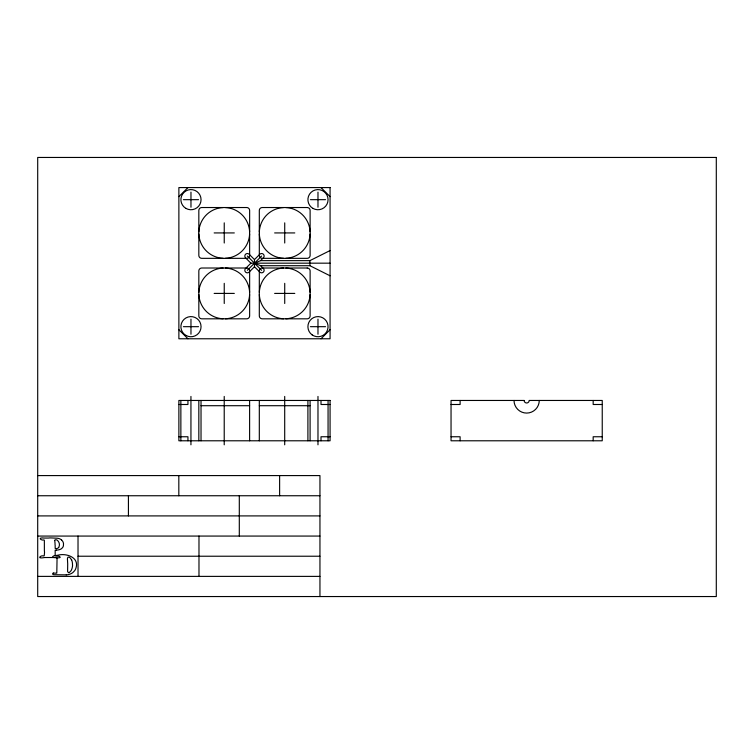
<?xml version="1.0" encoding="UTF-8"?>
<svg xmlns="http://www.w3.org/2000/svg" width="754" height="754" viewBox="0 0 754 754"><rect width="100%" height="100%" fill="white"/><g stroke="black" fill="none" stroke-linecap="round" stroke-linejoin="round"><path stroke-width="1.13" d="M330.073 250.554L309.913 260.63L260.611 260.63L254.475 263.174L260.611 265.71L263.41 268.547A2.516 2.516 0 0 1 263.382 272.081A2.516 2.516 0 0 1 259.847 272.109L254.475 266.765L254.475 259.583L249.64 254.758L249.64 210.451A2.922 2.922 0 0 0 246.718 207.529L201.752 207.529A2.922 2.922 0 0 0 198.83 210.451L198.83 255.408A2.922 2.922 0 0 0 201.752 258.339L246.718 258.339A2.922 2.922 0 0 0 249.64 255.408L249.64 254.805M260.611 260.63L263.41 257.802A2.516 2.516 0 0 0 263.382 254.268A2.516 2.516 0 0 0 259.847 254.239L254.475 259.583M330.073 263.174L250.912 263.174L245.54 268.547A2.516 2.516 0 0 0 245.568 272.081A2.516 2.516 0 0 0 249.103 272.109L254.475 266.765M178.877 196.643L187.944 187.576M247.35 270.3L261.6 256.049M321.006 338.772L330.073 329.705M66.258 574.868L54.571 574.718A4.373 4.373 0 0 1 53.364 574.605L52.535 574.011L52.95 573.153A1.084 1.084 0 0 0 53.317 573.068M183.41 199.669L198.528 199.669M310.422 199.669L325.539 199.669M214.155 232.929L234.315 232.929M274.635 232.929L294.795 232.929M260.611 265.71L309.913 265.71L330.073 275.794M214.155 293.41L234.315 293.41M274.635 293.41L294.795 293.41M183.41 326.68L198.528 326.68M310.422 326.68L325.539 326.68M178.877 404.493L187.944 404.493L187.944 400.459M330.073 404.493L321.006 404.493L321.006 400.459M451.043 404.493L460.11 404.493L460.11 400.459M602.239 404.493L593.172 404.493L593.172 400.459M201.026 405.709L249.612 405.709M259.31 405.709L310.092 405.709M178.877 436.755L187.944 436.755L187.944 440.788M330.073 436.755L321.006 436.755L321.006 440.788M451.043 436.755L460.11 436.755L460.11 440.788M602.239 436.755L593.172 436.755L593.172 440.788M37.7 475.586L319.95 475.586L319.95 596.546M37.7 495.746L319.95 495.746M37.7 515.906L319.95 515.906M37.7 536.066L319.95 536.066M56.305 550.128L55.174 550.128L55.174 555.378L56.446 556.094A9.378 9.378 0 0 1 57.247 556.141L57.775 556.188A9.378 9.378 0 0 0 58.576 556.235A11.593 11.593 0 0 0 59.057 556.32L59.255 556.348A7.229 7.229 0 0 1 59.575 556.405C62.422 558.591 55.146 557.668 54.175 557.508M78.02 556.226L319.95 556.226M37.7 576.386L319.95 576.386M53.515 573.012L53.543 573.012A8.464 8.464 0 0 1 54.929 573.172L56.267 573.153A1.169 1.169 0 0 0 56.804 573.078L57.059 558.28L55.956 557.394A6.258 6.258 0 0 0 54.646 557.517L44.806 557.526A11.63 11.63 0 0 0 44.307 557.583L42.818 557.8A18.237 18.237 0 0 1 40.923 557.932C37.606 557.903 41.819 554.963 43.242 555.952A3.167 3.167 0 0 0 44.222 555.811L44.524 552.682A13.393 13.393 0 0 0 44.448 551.41L44.411 551.033A7.229 7.229 0 0 1 44.382 550.637L44.354 540.382A1.225 1.225 0 0 0 43.986 539.939C41.696 540.759 37.879 538.064 41.932 537.922A15.08 15.08 0 0 1 43.817 538.054L48.35 538.064A15.08 15.08 0 0 1 50.235 537.922L50.546 537.922A5.844 5.844 0 0 1 50.857 537.922L56.87 538.205A7.757 7.757 0 0 1 61.536 539.93M249.64 254.758L249.103 254.239A2.516 2.516 0 0 0 245.568 254.268A2.516 2.516 0 0 0 245.54 257.802L250.884 263.174M321.006 187.576L330.073 196.643M247.35 256.049L261.6 270.3M178.877 329.705L187.944 338.772M61.555 539.902L62.582 541.155A5.834 5.834 0 0 1 63.515 543.775L63.411 545.755A4.797 4.797 0 0 1 62.497 547.696L61.272 548.855A9.689 9.689 0 0 1 56.305 550.09M71.545 559.807L69.943 557.658A3.082 3.082 0 0 0 68.708 557.159L67.869 557.215L67.426 558.676A19.114 19.114 0 0 0 67.464 559.713L67.54 560.957A21.423 21.423 0 0 1 67.577 562.079A19.774 19.774 0 0 1 67.7 564.115L67.596 571.532L68.52 572.72A2.469 2.469 0 0 0 69.396 572.475L71.074 570.674A9.821 9.821 0 0 0 71.536 569.741A12.139 12.139 0 0 0 72.563 565.066M54.75 540.552L54.816 541.221A8.662 8.662 0 0 1 54.891 542.173A9.84 9.84 0 0 1 55.033 543.766L55.033 544.039A7.37 7.37 0 0 0 55.165 545.444L55.174 548.422A3.478 3.478 0 0 0 56.154 548.563L56.305 548.563A3.073 3.073 0 0 0 58.727 547.442M328.065 400.459L328.065 440.788M317.981 192.11L317.981 207.227M317.981 319.121L317.981 334.239M317.981 396.434L317.981 444.813M310.092 400.459L310.092 440.788M309.913 260.63L309.913 265.71M307.905 400.459L307.905 440.788M284.72 222.854L284.72 243.014M284.72 283.334L284.72 303.494M284.701 396.434L284.701 444.813M279.621 475.586L279.621 495.746M259.31 400.459L259.31 440.788M249.612 400.459L249.612 440.788M239.301 495.746L239.301 536.066M224.24 222.854L224.24 243.014M224.24 283.334L224.24 303.494M224.221 396.434L224.221 444.813M201.026 400.459L201.026 440.788M198.981 536.066L198.981 576.386M198.83 400.459L198.83 440.788M190.969 192.11L190.969 207.227M190.969 319.121L190.969 334.239M190.941 396.434L190.941 444.813M180.866 400.459L180.866 440.788M178.821 475.586L178.821 495.746M128.425 495.746L128.425 515.906M78.02 536.066L78.02 576.386M66.258 574.878A11.772 11.772 0 0 0 72.827 572.597L74.655 570.684A8.709 8.709 0 0 0 76.013 567.885C79.415 557.131 65.871 552.842 57.634 555.264A5.08 5.08 0 0 0 57.097 555.34L54.948 555.679A14.703 14.703 0 0 0 53.798 555.886L52.686 556.575L52.808 557.394A1.385 1.385 0 0 0 53.374 557.545M71.621 559.779A13.025 13.025 0 0 1 72.488 565.057M58.699 547.413A5.495 5.495 0 0 0 58.397 541.495L57.408 540.307A2.696 2.696 0 0 0 56.154 539.789L55.739 539.76A1.583 1.583 0 0 0 55.061 539.892A1.188 1.188 0 0 0 54.665 540.448M310.092 294.55A25.4 25.4 0 0 1 285.851 318.791M283.579 318.791A25.4 25.4 0 0 1 259.338 294.55M259.338 292.279A25.4 25.4 0 0 1 283.579 268.038M285.851 268.038A25.4 25.4 0 0 1 310.092 292.279M249.612 234.06A25.4 25.4 0 0 1 225.371 258.311M223.099 258.311A25.4 25.4 0 0 1 198.858 234.07M198.858 231.798A25.4 25.4 0 0 1 223.099 207.557M225.371 207.557A25.4 25.4 0 0 1 249.612 231.798M249.612 294.55A25.4 25.4 0 0 1 225.371 318.791M223.099 318.791A25.4 25.4 0 0 1 198.858 294.55M198.858 292.279A25.4 25.4 0 0 1 223.099 268.038M225.371 268.038A25.4 25.4 0 0 1 249.612 292.279M539.261 400.459A12.62 12.62 0 0 1 526.641 413.079A12.62 12.62 0 0 1 514.021 400.459M310.092 234.07A25.4 25.4 0 0 1 285.851 258.311M283.579 258.311A25.4 25.4 0 0 1 259.338 234.07M259.338 231.798A25.4 25.4 0 0 1 283.589 207.557M285.851 207.557A25.4 25.4 0 0 1 310.092 231.798M716.3 157.454L37.7 157.454L37.7 596.546L716.3 596.546L716.3 157.454M330.073 187.576L178.877 187.576L178.877 338.772L330.073 338.772L330.073 187.576M307.198 207.529L262.241 207.529A2.922 2.922 0 0 0 259.31 210.451L259.31 255.408A2.922 2.922 0 0 0 262.241 258.339L307.198 258.339A2.922 2.922 0 0 0 310.12 255.408L310.12 210.451A2.922 2.922 0 0 0 307.198 207.529M246.718 268.009L201.752 268.009A2.922 2.922 0 0 0 198.83 270.931L198.83 315.888A2.922 2.922 0 0 0 201.752 318.819L246.718 318.819A2.922 2.922 0 0 0 249.64 315.888L249.64 270.931A2.922 2.922 0 0 0 246.718 268.009M307.198 268.009L262.241 268.009A2.922 2.922 0 0 0 259.31 270.931L259.31 315.888A2.922 2.922 0 0 0 262.241 318.819L307.198 318.819A2.922 2.922 0 0 0 310.12 315.888L310.12 270.931A2.922 2.922 0 0 0 307.198 268.009M330.073 400.459L178.877 400.459L178.877 440.788L330.073 440.788L330.073 400.459M524.105 400.459L451.043 400.459L451.043 440.788L602.239 440.788L602.239 400.459L529.185 400.459A2.516 2.516 0 0 1 526.641 402.985A2.516 2.516 0 0 1 524.124 400.459M185.927 208.396A10.085 10.085 0 0 0 201.054 199.669A10.085 10.085 0 0 0 185.927 190.941A10.085 10.085 0 0 0 185.927 208.396M312.175 334.917A10.085 10.085 0 0 0 328.018 327.585A10.085 10.085 0 0 0 313.749 317.528A10.085 10.085 0 0 0 312.175 334.917M312.938 208.396A10.085 10.085 0 0 0 328.065 199.669A10.085 10.085 0 0 0 312.938 190.941A10.085 10.085 0 0 0 312.938 208.396M185.927 335.407A10.085 10.085 0 0 0 201.054 326.68A10.085 10.085 0 0 0 185.927 317.952A10.085 10.085 0 0 0 185.927 335.407"/></g></svg>
